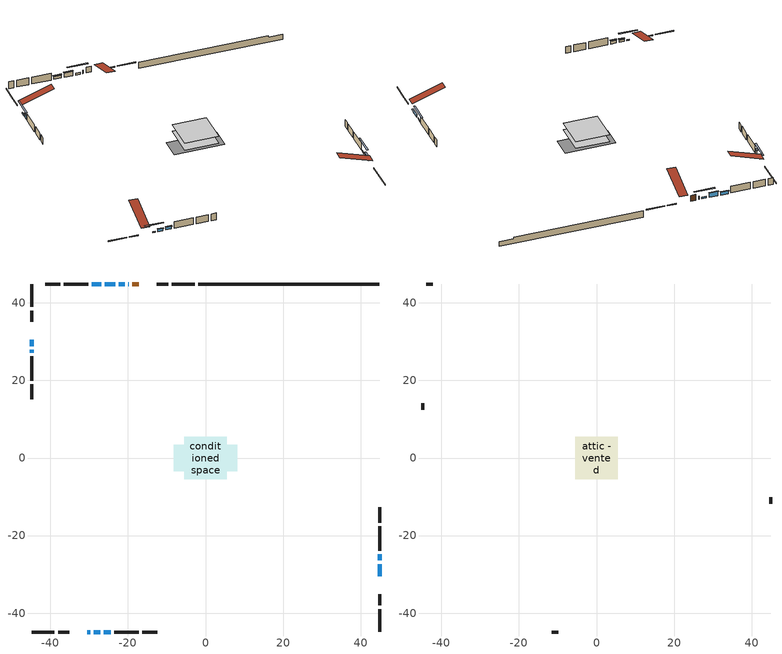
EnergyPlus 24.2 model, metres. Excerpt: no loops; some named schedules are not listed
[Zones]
conditioned space
 floor adiabatic (AdiabaticFloorConstruction): -5.48,-5.48 -5.48,5.48 5.48,5.48 5.48,-5.48 z0.55
 floor foundation (Slab1 construction): -8.2,-3.48 -8.2,3.48 8.2,3.48 8.2,-3.48 z-1.74
 wall outside (RimJoist1 construction): -2.81,44.85 -8.73,44.85 / -44.85,-44.85 -38.94,-44.85 / -44.85,44.85 -44.85,38.94 / 44.85,-44.85 44.85,-38.94 z0.55:0.85
 wall outside (RimJoist2 construction): -9.66,44.85 -12.5,44.85 / -38.01,-44.85 -35.16,-44.85 / -44.85,38.01 -44.85,35.16 / 44.85,-38.01 44.85,-35.16 z0.55:0.85
 wall outside (AdiabaticWallConstruction 1): -17.18,44.85 -18.91,44.85 z0.55:2.58
 wall outside (AdiabaticWallConstruction): -19.84,44.85 -19.91,44.85 z0.55:1.77; -20.84,44.85 -22.31,44.85 z0.55:1.16; -30.49,-44.85 -29.67,-44.85 / -44.85,30.49 -44.85,28.86 / 44.85,-26.41 44.85,-24.78 z0.55:0.96; 44.85,-30.49 44.85,-27.34 / -28.75,-44.85 -27.17,-44.85 z0.55:1.41; -23.24,44.85 -25.98,44.85 z0.55:2.07; -26.91,44.85 -29.3,44.85 / -26.24,-44.85 -24.46,-44.85 z0.55:1.57; -44.85,27.93 -44.85,27.12 z0.55:2.08
 wall outside (Wall1 construction): -30.23,44.85 -36.52,44.85 / -23.54,-44.85 -17.24,-44.85 / -44.85,26.19 -44.85,19.9 / 44.85,-23.85 44.85,-17.56 z0.55:2.99
 wall outside (Wall2 construction): -37.45,44.85 -41.33,44.85 / -16.31,-44.85 -12.43,-44.85 / -44.85,18.97 -44.85,15.09 / 44.85,-16.63 44.85,-12.75 z0.55:2.99
 wall foundation (FoundationWall1 construction): -1.89,44.85,-1.74 -1.89,44.85,0.55 40.18,44.85,0.55 40.18,44.85,0.01 44.85,44.85,0.01 44.85,44.85,-1.74
 window (WindowConstruction 6): -19.84,44.85 -19.91,44.85 z0.55:1.77
 window (WindowConstruction 8): -20.84,44.85 -22.31,44.85 z0.55:1.16
 window (WindowConstruction 9): -30.49,-44.85 -29.68,-44.85 z0.55:0.96
 window (WindowConstruction 10): -44.85,30.49 -44.85,28.86 z0.55:0.96
 window (WindowConstruction): 44.85,-30.49 44.85,-27.34 z0.55:1.41
 window (WindowConstruction 1): -23.24,44.85 -25.98,44.85 z0.55:2.07
 window (WindowConstruction 2): -26.91,44.85 -29.3,44.85 z0.55:1.56
 window (WindowConstruction 3): -28.75,-44.85 -27.17,-44.85 z0.55:1.41
 window (WindowConstruction 4): -26.24,-44.85 -24.47,-44.85 z0.55:1.56
 window (WindowConstruction 5): -44.85,27.93 -44.85,27.12 z0.55:2.07
 window (WindowConstruction 7): 44.85,-26.41 44.85,-24.78 z0.55:0.96
 door (Door): -17.18,44.85 -18.91,44.85 z0.55:2.58
 ceiling adiabatic (AdiabaticFloorConstruction): 5.48,-5.48 5.48,5.48 -5.48,5.48 -5.48,-5.48 z0.55
attic - vented
 floor to conditioned space (Floor1 construction Reversed): -5.48,-5.48 -5.48,5.48 5.48,5.48 5.48,-5.48 z2.99
 wall outside (Wall3 construction): -42.26,44.85 -43.92,44.85 / -11.5,-44.85 -9.84,-44.85 / -44.85,14.16 -44.85,12.5 / 44.85,-11.82 44.85,-10.16 z0.55:2.99
 roof outside (Roof1 construction): -16.25,44.85,2.99 -16.25,34.17,6.55 -13.43,34.17,6.55 -13.43,44.85,2.99; -31.42,-44.85,2.99 -31.42,-34.17,6.55 -34.23,-34.17,6.55 -34.23,-44.85,2.99; -44.85,31.42,2.99 -34.17,31.42,6.55 -34.17,34.23,6.55 -44.85,34.23,2.99; 44.85,-31.42,2.99 34.17,-31.42,6.55 34.17,-34.23,6.55 44.85,-34.23,2.99
shading: -24.95,44.85 -18.2,44.85 -18.2,45.26 -24.95,45.26 z3.8; -27.04,-44.85 -33.13,-44.85 -33.13,-45.26 -27.04,-45.26 z3.59; -44.85,26.22 -44.85,33.13 -45.26,33.13 -45.26,26.22 z3.59; 44.85,-27.14 44.85,-30.69 45.26,-30.69 45.26,-27.14 z1.61; -26.19,44.85 -23.04,44.85 -23.04,45.26 -26.19,45.26 z2.28; -29.5,44.85 -26.71,44.85 -26.71,45.26 -29.5,45.26 z1.77; -26.97,-44.85 -28.95,-44.85 -28.95,-45.26 -26.97,-45.26 z1.61; -24.26,-44.85 -26.44,-44.85 -26.44,-45.26 -24.26,-45.26 z1.77; -44.85,26.92 -44.85,28.13 -45.26,28.13 -45.26,26.92 z2.28; 44.85,-22.14 44.85,-29.05 45.26,-29.05 45.26,-22.14 z3.59
[Building]
Building 1: Terrain=Suburbs
[Site:Location]
Edmonton Intl AP_AB: Latitude {deg}=53.31; Longitude {deg}=-113.58; Time Zone {hr}=-7; Elevation {m}=723; Keep Site Location Information=Yes
[Site:GroundTemperature:Shallow]
-1.56185, -3.61833, -3.78302, -2.80711, 1.11059, 5.01004, 8.39065, 10.5322, 10.7141, 8.97234, 5.67794, 1.89811
[Site:WaterMainsTemperature]
Calculation Method=Schedule; Temperature Schedule=mains temperature schedule
[Material] Roughness=Rough; Thermal Absorptance=0.9
Name | Thickness {m} | Conductivity {W/m-K} | Density {kg/m3} | Specific Heat {J/kg-K} | Solar Absorptance | Visible Absorptance
asphalt or fiberglass shingles | 0.00635 | 0.162714 | 1121.4 | 1465.45 | 0.4 | 0.4
ceiling loosefill ins | 0.0846667 | 0.0480833 | 16.02 | 1046.75 | 0.7 | 0.7
ceiling stud and cavity | 0.1397 | 0.0796558 | 65.682 | 1177.47 | 0.7 | 0.7
concrete 4.0 in. | 0.1016 | 1.803125 | 2242.8 | 837.4 | 0.7 | 0.7
concrete 8.0 in. | 0.2032 | 1.803125 | 2242.8 | 837.4 | 0.7 | 0.7
door material | 0.04445 | 0.053851 | 512.64 | 1214.23 | 0.7 | 0.7
exterior vertical ins | 0.0480821 | 0.029427 | 32.04 | 1214.23 | 0.7 | 0.7
floor covering | 0.0127 | 0.0433444 | 54.468 | 1339.84 | 0.6 | 0.6
floor rigid ins; wall rigid ins | 0.512978 | 0.029427 | 32.04 | 1214.23 | 0.7 | 0.7
floor stud and cavity | 0.1397 | 1.75129 | 37.0049 | 1207.88 | 0.7 | 0.7
furniture material conditioned space 1 | 0.1524 | 0.115458 | 640.8 | 1214.23 | 0.6 | 0.6
gypsum board | 0.0127 | 0.160291 | 801 | 837.4 | 0.6 | 0.6
gypsum board 1 | 0.0127 | 0.160291 | 801 | 837.4 | 0.7 | 0.7
osb sheathing 0.5 in. | 0.0127 | 0.115458 | 512.64 | 1214.23 | 0.7 | 0.7
osb sheathing 0.75 in. | 0.01905 | 0.115458 | 512.64 | 1214.23 | 0.7 | 0.7
osb sheathing 2.0 in. | 0.0508 | 0.115458 | 512.64 | 1214.23 | 0.7 | 0.7
rim joist stud and cavity | 0.0508 | 0.0314757 | 125.044 | 1163.47 | 0.6 | 0.6
rim joist stud and cavity 1 | 0.0508 | 0.0285762 | 125.044 | 1163.47 | 0.6 | 0.6
wall stud and cavity | 0.1397 | 0.100811 | 139.0536 | 1170.24 | 0.7 | 0.7
wall stud and cavity 1 | 0.1397 | 0.0919333 | 139.0536 | 1170.24 | 0.7 | 0.7
wall stud and cavity 2 | 0.0889 | 6.1454 | 50.32683 | 1063.81 | 0.6 | 0.6
wall stud and cavity 3 | 0.0889 | 0.380278 | 52.3479 | 1209.89 | 0.7 | 0.7
wall stud and cavity 4 | 0.0889 | 0.391764 | 83.0341 | 1211.67 | 0.7 | 0.7
wood siding | 0.0254 | 0.102417 | 544.68 | 1172.36 | 0.4 | 0.4
wood siding 1 | 0.00254 | 0.102417 | 544.68 | 1172.36 | 0.4 | 0.4
wood siding 2; wood siding 3; wood siding 4 | 0.0254 | 0.102417 | 544.68 | 1172.36 | 0.7 | 0.7
[WindowMaterial:SimpleGlazingSystem]
Name | U-Factor {W/m2-K} | Solar Heat Gain Coefficient
WindowMaterial | 2.282556 | 0.55
WindowMaterial 1 | 2.36148 | 0.65
WindowMaterial 2 | 2.2042 | 0.58
WindowMaterial 3 | 2.231454 | 0.57
WindowMaterial 4 | 2.98606 | 0.55
WindowMaterial 5 | 2.7209 | 0.26
WindowMaterial 6 | 5.60191 | 0.47
WindowMaterial 7 | 2.46482 | 0.48
WindowMaterial 8 | 3.24554 | 0.43
[Construction]
AdiabaticFloorConstruction: floor stud and cavity, floor rigid ins, osb sheathing 0.75 in., floor covering
AdiabaticWallConstruction: wood siding 3, wall rigid ins, wall stud and cavity 3, gypsum board
AdiabaticWallConstruction 1: wood siding 4, wall rigid ins, wall stud and cavity 3, gypsum board
Door: door material
Floor1 construction Reversed: gypsum board, ceiling stud and cavity, ceiling loosefill ins
FoundationWall1 construction: concrete 8.0 in., gypsum board 1
furniture construction conditioned space 1: furniture material conditioned space 1
PartitionWallConstruction: gypsum board, wall stud and cavity 4, gypsum board
RimJoist1 construction: wood siding 2, osb sheathing 2.0 in., rim joist stud and cavity
RimJoist2 construction: wood siding 2, osb sheathing 2.0 in., rim joist stud and cavity 1
Roof1 construction: asphalt or fiberglass shingles
Slab1 construction: concrete 4.0 in.
Wall1 construction: wood siding, osb sheathing 0.5 in., wall stud and cavity, gypsum board
Wall2 construction: wood siding, osb sheathing 0.5 in., wall stud and cavity 1, gypsum board
Wall3 construction: wood siding 1, wall stud and cavity 2
WindowConstruction; WindowConstruction 3: WindowMaterial
WindowConstruction 1: WindowMaterial 1
WindowConstruction 10: WindowMaterial 8
WindowConstruction 2: WindowMaterial 2
WindowConstruction 4: WindowMaterial 3
WindowConstruction 5: WindowMaterial 4
WindowConstruction 6: WindowMaterial 5
WindowConstruction 7; WindowConstruction 9: WindowMaterial 6
WindowConstruction 8: WindowMaterial 7
[Zone] Multiplier=1; Part of Total Floor Area=Yes
Name | Volume {m3}
attic - vented | 69.4553
conditioned space | 580.4
[Space]
Name | Zone | Volume {m3}
attic - vented 1 | attic - vented | 69.4553
conditioned space 1 | conditioned space | 580.4
[ZoneInfiltration:EffectiveLeakageArea]
infil attic - vented 1: Zone or Space=attic - vented 1; Schedule=Always On Discrete; Effective Air Leakage Area {cm2}=4180.87; Stack Coefficient=0.000417085; Wind Coefficient=1.37985e-05
[ZoneMixing]
whole house fan mix: Zone or Space=attic - vented; Schedule=Always On Continuous; Design Flow Rate Calculation Method=Flow/Zone; Design Flow Rate {m3/s}=0; Source Zone or Space=conditioned space
[SurfaceProperty:ExposedFoundationPerimeter]
Slab1: Exposed Perimeter Calculation Method=TotalExposedPerimeter; Total Exposed Perimeter {m}=46.737
[InternalMass] Zone or ZoneList=conditioned space; Space or SpaceList=conditioned space 1
Name | Construction | Surface Area {m2}
furniture mass conditioned space 1 | furniture construction conditioned space 1 | 93.76
partition wall mass | PartitionWallConstruction | 234.4
[Lights]
interior lighting: Zone or ZoneList or Space or SpaceList=conditioned space 1; Schedule=interior lighting schedule; Design Level Calculation Method=LightingLevel; Lighting Level {W}=343.2; Return Air Fraction=0; Fraction Radiant=0.6; Fraction Visible=0.2; Fraction Replaceable=1
[People]
occupants: Zone or ZoneList or Space or SpaceList=conditioned space 1; Number of People Schedule=occupants schedule; Number of People Calculation Method=People; Number of People=3; Fraction Radiant=0.314171; Sensible Heat Fraction=0.56303; Activity Level Schedule=occupants activity schedule; Carbon Dioxide Generation Rate {m3/s-W}=0; Enable ASHRAE 55 Comfort Warnings=No; Mean Radiant Temperature Calculation Type=EnclosureAveraged
[ElectricEquipment] Zone or ZoneList or Space or SpaceList=conditioned space 1; Design Level Calculation Method=EquipmentLevel
Name | Schedule | Design Level {W} | Fraction Latent | Fraction Radiant | Fraction Lost
clothes dryer | clothes dryer schedule | 140.772 | 0.015 | 0.081 | 0.85
clothes washer | clothes washer schedule | 32.1985 | 0.03 | 0.162 | 0.7
cooking range | cooking range schedule | 215.147 | 0.08 | 0.432 | 0.2
dishwasher | dishwasher schedule | 66.8632 | 0.3 | 0.18 | 0.4
fridge | fridge schedule | 72.9452 | 0 | 0.6 | 0
mech vent bath fan 0 | mech vent bath fan 0 schedule | 50.2 | 0 | 0 | 1
mech vent bath fan 1 | mech vent bath fan 1 schedule | 50.2 | 0 | 0 | 1
mech vent house fan | mech vent house fan schedule | 0 | 0 | 0 | 1
mech vent house fan cfis | mech vent house fan cfis schedule | 0 | 0 | 0 | 0
mech vent range fan 0 | mech vent range fan 0 schedule | 57 | 0 | 0 | 1
misc plug loads | misc plug loads schedule | 494.7 | 0.045 | 0.513 | 0.1
whole house fan | Always On Discrete | 0 | 0 | 0 | 1
[OtherEquipment] Zone or ZoneList or Space or SpaceList=conditioned space 1; Design Level Calculation Method=EquipmentLevel
Name | Fuel Type | Schedule | Design Level {W} | Fraction Latent | Fraction Radiant | Fraction Lost
clothes dryer 1 | Electricity | clothes dryer schedule | 0 | 0.015 | 0.081 | 0.85
cooking range 1 | Electricity | cooking range schedule | 0 | 0.08 | 0.432 | 0.2
general water use latent | None | general water use schedule | 62.594 | 1 | 0 | 0
general water use sensible | None | general water use schedule | -61.6891 | 0 | 0.6 | 0
mech vent house fan latent load | None | Always On Discrete | 0 | 1 | 0 | 0
mech vent house fan sensible load | None | Always On Discrete | 0 | 0 | 0 | 0
water heater energy adjustment1 | NaturalGas | Always On Discrete | 0.01 | 0 | 0 | 1
[ZoneInfiltration:DesignFlowRate] Zone or ZoneList or Space or SpaceList=conditioned space 1; Schedule=Always On Discrete; Design Flow Rate Calculation Method=Flow/Zone; Design Flow Rate {m3/s}=0
infil flow; natural vent flow; whole house fan flow
[AvailabilityManager:Scheduled]
furnace airloop Availability Manager: Schedule=Always On Discrete
[Foundation:Kiva]
Foundation Kiva 1: Initial Indoor Air Temperature {C}=18; Wall Height Above Grade {m}=0.549981; Wall Depth Below Slab {m}=0.2032; Custom Block Material Name 1=exterior vertical ins; Custom Block Depth 1 {m}=2.28999; Custom Block X Position 1 {m}=0.2159; Custom Block Z Position 1 {m}=0
[Foundation:Kiva:Settings]
Soil Conductivity {W/m-K}=0.849921; Soil Density {kg/m3}=1842.3; Soil Specific Heat {J/kg-K}=418.7; Ground Solar Absorptivity=0.9; Ground Thermal Absorptivity=0.9; Ground Surface Roughness {m}=0.03; Far-Field Width {m}=40; Deep-Ground Boundary Condition=ZeroFlux; Deep-Ground Depth {m}=40; Minimum Cell Dimension {m}=0.2; Maximum Cell Growth Coefficient=3; Simulation Timestep=Timestep
[Exterior:Lights]
exterior lighting: Schedule=exterior lighting schedule; Design Level {W}=75.6
[EnergyManagementSystem:GlobalVariable]
furnace_airloop_Fan_RTF
infil_program_Qfan
infil_program_Qinf
natural_vent_program_Qnv
natural_vent_program_Qwhf
[EnergyManagementSystem:Sensor]
Name | Output:Variable or Output:Meter Index Key | Output:Variable or Output:Meter
airflow_gain | infil flow | Infiltration Sensible Heat Gain Energy
airflow_gain_1 | natural vent flow | Infiltration Sensible Heat Gain Energy
airflow_gain_2 | whole house fan flow | Infiltration Sensible Heat Gain Energy
airflow_loss | infil flow | Infiltration Sensible Heat Loss Energy
airflow_loss_1 | natural vent flow | Infiltration Sensible Heat Loss Energy
airflow_loss_2 | whole house fan flow | Infiltration Sensible Heat Loss Energy
clg_load_cond |  | Cooling:EnergyTransfer:Zone:CONDITIONED SPACE
clg_sp_s; clg_sp_s_1 | cooling setpoint | Schedule Value
clothes_dryer_exhaust_0_sch_s | clothes dryer exhaust 0 schedule | Schedule Value
cool_season | cooling season schedule | Schedule Value
htg_load_cond |  | Heating:EnergyTransfer:Zone:CONDITIONED SPACE
htg_sp_s; htg_sp_s_1 | heating setpoint | Schedule Value
ig_ee_conv | clothes dryer | Electric Equipment Convective Heating Energy
ig_ee_conv_2 | cooking range | Electric Equipment Convective Heating Energy
ig_ee_conv_4 | fridge | Electric Equipment Convective Heating Energy
ig_ee_conv_5 | misc plug loads | Electric Equipment Convective Heating Energy
ig_ee_conv_6 | whole house fan | Electric Equipment Convective Heating Energy
ig_ee_rad | clothes dryer | Electric Equipment Radiant Heating Energy
ig_ee_rad_2 | cooking range | Electric Equipment Radiant Heating Energy
ig_ee_rad_4 | fridge | Electric Equipment Radiant Heating Energy
ig_ee_rad_5 | misc plug loads | Electric Equipment Radiant Heating Energy
ig_ee_rad_6 | whole house fan | Electric Equipment Radiant Heating Energy
ig_lgt_conv | interior lighting | Lights Convective Heating Energy
ig_lgt_rad | interior lighting | Lights Radiant Heating Energy
ig_lgt_vis | interior lighting | Lights Visible Radiation Heating Energy
ig_oe_conv | clothes dryer 1 | Other Equipment Convective Heating Energy
ig_oe_conv_1 | cooking range 1 | Other Equipment Convective Heating Energy
ig_oe_conv_2 | general water use latent | Other Equipment Convective Heating Energy
ig_oe_conv_3 | general water use sensible | Other Equipment Convective Heating Energy
ig_oe_conv_4 | water heater energy adjustment1 | Other Equipment Convective Heating Energy
ig_oe_rad | clothes dryer 1 | Other Equipment Radiant Heating Energy
ig_oe_rad_1 | cooking range 1 | Other Equipment Radiant Heating Energy
ig_oe_rad_2 | general water use latent | Other Equipment Radiant Heating Energy
ig_oe_rad_3 | general water use sensible | Other Equipment Radiant Heating Energy
ig_oe_rad_4 | water heater energy adjustment1 | Other Equipment Radiant Heating Energy
ig_ppl_conv | occupants | People Convective Heating Energy
ig_ppl_rad | occupants | People Radiant Heating Energy
im_conv | furniture mass conditioned space 1 | Surface Inside Face Convection Heat Gain Energy
im_conv_1 | partition wall mass | Surface Inside Face Convection Heat Gain Energy
im_ig | furniture mass conditioned space 1 | Surface Inside Face Internal Gains Radiation Heat Gain Energy
im_ig_1 | partition wall mass | Surface Inside Face Internal Gains Radiation Heat Gain Energy
im_lgt | furniture mass conditioned space 1 | Surface Inside Face Lights Radiation Heat Gain Energy
im_lgt_1 | partition wall mass | Surface Inside Face Lights Radiation Heat Gain Energy
im_sol | furniture mass conditioned space 1 | Surface Inside Face Solar Radiation Heat Gain Energy
im_sol_1 | partition wall mass | Surface Inside Face Solar Radiation Heat Gain Energy
im_surf | furniture mass conditioned space 1 | Surface Inside Face Net Surface Thermal Radiation Heat Gain Energy
im_surf_1 | partition wall mass | Surface Inside Face Net Surface Thermal Radiation Heat Gain Energy
mech_vent_bath_fan_0_sch_s | mech vent bath fan 0 schedule | Schedule Value
mech_vent_bath_fan_1_sch_s | mech vent bath fan 1 schedule | Schedule Value
mech_vent_range_fan_0_sch_s | mech vent range fan 0 schedule | Schedule Value
mv_conv | mech vent bath fan 0 | Electric Equipment Convective Heating Energy
mv_conv_1 | mech vent bath fan 1 | Electric Equipment Convective Heating Energy
mv_conv_2 | mech vent house fan | Electric Equipment Convective Heating Energy
mv_conv_3 | mech vent house fan cfis | Electric Equipment Convective Heating Energy
mv_conv_4 | mech vent range fan 0 | Electric Equipment Convective Heating Energy
mv_conv_5 | mech vent house fan latent load | Other Equipment Convective Heating Energy
mv_conv_6 | mech vent house fan sensible load | Other Equipment Convective Heating Energy
mv_rad | mech vent bath fan 0 | Electric Equipment Radiant Heating Energy
mv_rad_1 | mech vent bath fan 1 | Electric Equipment Radiant Heating Energy
mv_rad_2 | mech vent house fan | Electric Equipment Radiant Heating Energy
mv_rad_3 | mech vent house fan cfis | Electric Equipment Radiant Heating Energy
mv_rad_4 | mech vent range fan 0 | Electric Equipment Radiant Heating Energy
mv_rad_5 | mech vent house fan latent load | Other Equipment Radiant Heating Energy
mv_rad_6 | mech vent house fan sensible load | Other Equipment Radiant Heating Energy
natural_vent_s | natural vent schedule | Schedule Value
out_pb_s |  | Site Outdoor Air Barometric Pressure
out_wt_s |  | Site Outdoor Air Humidity Ratio
site_vw_s |  | Site Wind Speed
ss_back_out | Window1 | Surface Window Shortwave from Zone Back Out Window Heat Transfer Rate
ss_back_out_1 | Window11 | Surface Window Shortwave from Zone Back Out Window Heat Transfer Rate
ss_back_out_10 | Window9 | Surface Window Shortwave from Zone Back Out Window Heat Transfer Rate
ss_back_out_2 | Window12 | Surface Window Shortwave from Zone Back Out Window Heat Transfer Rate
ss_back_out_3 | Window13 | Surface Window Shortwave from Zone Back Out Window Heat Transfer Rate
ss_back_out_4 | Window2 | Surface Window Shortwave from Zone Back Out Window Heat Transfer Rate
ss_back_out_5 | Window4 | Surface Window Shortwave from Zone Back Out Window Heat Transfer Rate
ss_back_out_6 | Window5 | Surface Window Shortwave from Zone Back Out Window Heat Transfer Rate
ss_back_out_7 | Window6 | Surface Window Shortwave from Zone Back Out Window Heat Transfer Rate
ss_back_out_8 | Window7 | Surface Window Shortwave from Zone Back Out Window Heat Transfer Rate
ss_back_out_9 | Window8 | Surface Window Shortwave from Zone Back Out Window Heat Transfer Rate
ss_conv | Door1 | Surface Inside Face Convection Heat Gain Energy
ss_conv_1 | Window1 | Surface Inside Face Convection Heat Gain Energy
ss_conv_10 | Window8 | Surface Inside Face Convection Heat Gain Energy
ss_conv_11 | Window9 | Surface Inside Face Convection Heat Gain Energy
ss_conv_2 | Window11 | Surface Inside Face Convection Heat Gain Energy
ss_conv_3 | Window12 | Surface Inside Face Convection Heat Gain Energy
ss_conv_4 | Window13 | Surface Inside Face Convection Heat Gain Energy
ss_conv_5 | Window2 | Surface Inside Face Convection Heat Gain Energy
ss_conv_6 | Window4 | Surface Inside Face Convection Heat Gain Energy
ss_conv_7 | Window5 | Surface Inside Face Convection Heat Gain Energy
ss_conv_8 | Window6 | Surface Inside Face Convection Heat Gain Energy
ss_conv_9 | Window7 | Surface Inside Face Convection Heat Gain Energy
ss_ig | Door1 | Surface Inside Face Internal Gains Radiation Heat Gain Energy
ss_ig_1 | Window1 | Surface Inside Face Internal Gains Radiation Heat Gain Energy
ss_ig_10 | Window8 | Surface Inside Face Internal Gains Radiation Heat Gain Energy
ss_ig_11 | Window9 | Surface Inside Face Internal Gains Radiation Heat Gain Energy
ss_ig_2 | Window11 | Surface Inside Face Internal Gains Radiation Heat Gain Energy
ss_ig_3 | Window12 | Surface Inside Face Internal Gains Radiation Heat Gain Energy
ss_ig_4 | Window13 | Surface Inside Face Internal Gains Radiation Heat Gain Energy
ss_ig_5 | Window2 | Surface Inside Face Internal Gains Radiation Heat Gain Energy
ss_ig_6 | Window4 | Surface Inside Face Internal Gains Radiation Heat Gain Energy
ss_ig_7 | Window5 | Surface Inside Face Internal Gains Radiation Heat Gain Energy
ss_ig_8 | Window6 | Surface Inside Face Internal Gains Radiation Heat Gain Energy
ss_ig_9 | Window7 | Surface Inside Face Internal Gains Radiation Heat Gain Energy
ss_lgt | Door1 | Surface Inside Face Lights Radiation Heat Gain Energy
ss_sol | Door1 | Surface Inside Face Solar Radiation Heat Gain Energy
ss_surf | Door1 | Surface Inside Face Net Surface Thermal Radiation Heat Gain Energy
ss_surf_1 | Window1 | Surface Inside Face Net Surface Thermal Radiation Heat Gain Energy
ss_surf_10 | Window8 | Surface Inside Face Net Surface Thermal Radiation Heat Gain Energy
ss_surf_11 | Window9 | Surface Inside Face Net Surface Thermal Radiation Heat Gain Energy
ss_surf_2 | Window11 | Surface Inside Face Net Surface Thermal Radiation Heat Gain Energy
ss_surf_3 | Window12 | Surface Inside Face Net Surface Thermal Radiation Heat Gain Energy
ss_surf_4 | Window13 | Surface Inside Face Net Surface Thermal Radiation Heat Gain Energy
ss_surf_5 | Window2 | Surface Inside Face Net Surface Thermal Radiation Heat Gain Energy
ss_surf_6 | Window4 | Surface Inside Face Net Surface Thermal Radiation Heat Gain Energy
ss_surf_7 | Window5 | Surface Inside Face Net Surface Thermal Radiation Heat Gain Energy
ss_surf_8 | Window6 | Surface Inside Face Net Surface Thermal Radiation Heat Gain Energy
ss_surf_9 | Window7 | Surface Inside Face Net Surface Thermal Radiation Heat Gain Energy
ss_trans_in | Window1 | Surface Window Transmitted Solar Radiation Rate
ss_trans_in_1 | Window11 | Surface Window Transmitted Solar Radiation Rate
ss_trans_in_10 | Window9 | Surface Window Transmitted Solar Radiation Rate
ss_trans_in_2 | Window12 | Surface Window Transmitted Solar Radiation Rate
ss_trans_in_3 | Window13 | Surface Window Transmitted Solar Radiation Rate
ss_trans_in_4 | Window2 | Surface Window Transmitted Solar Radiation Rate
ss_trans_in_5 | Window4 | Surface Window Transmitted Solar Radiation Rate
ss_trans_in_6 | Window5 | Surface Window Transmitted Solar Radiation Rate
ss_trans_in_7 | Window6 | Surface Window Transmitted Solar Radiation Rate
ss_trans_in_8 | Window7 | Surface Window Transmitted Solar Radiation Rate
ss_trans_in_9 | Window8 | Surface Window Transmitted Solar Radiation Rate
ss_trans_out | Window1 | Surface Inside Face Initial Transmitted Diffuse Transmitted Out Window Solar Radiation Rate
ss_trans_out_1 | Window11 | Surface Inside Face Initial Transmitted Diffuse Transmitted Out Window Solar Radiation Rate
ss_trans_out_10 | Window9 | Surface Inside Face Initial Transmitted Diffuse Transmitted Out Window Solar Radiation Rate
ss_trans_out_2 | Window12 | Surface Inside Face Initial Transmitted Diffuse Transmitted Out Window Solar Radiation Rate
ss_trans_out_3 | Window13 | Surface Inside Face Initial Transmitted Diffuse Transmitted Out Window Solar Radiation Rate
ss_trans_out_4 | Window2 | Surface Inside Face Initial Transmitted Diffuse Transmitted Out Window Solar Radiation Rate
ss_trans_out_5 | Window4 | Surface Inside Face Initial Transmitted Diffuse Transmitted Out Window Solar Radiation Rate
ss_trans_out_6 | Window5 | Surface Inside Face Initial Transmitted Diffuse Transmitted Out Window Solar Radiation Rate
ss_trans_out_7 | Window6 | Surface Inside Face Initial Transmitted Diffuse Transmitted Out Window Solar Radiation Rate
ss_trans_out_8 | Window7 | Surface Inside Face Initial Transmitted Diffuse Transmitted Out Window Solar Radiation Rate
ss_trans_out_9 | Window8 | Surface Inside Face Initial Transmitted Diffuse Transmitted Out Window Solar Radiation Rate
s_conv | Floor1 | Surface Inside Face Convection Heat Gain Energy
s_conv_1 | FoundationWall1 | Surface Inside Face Convection Heat Gain Energy
s_conv_10 | RimJoist2:270 | Surface Inside Face Convection Heat Gain Energy
s_conv_11 | RimJoist2:90 | Surface Inside Face Convection Heat Gain Energy
s_conv_12 | Slab1 | Surface Inside Face Convection Heat Gain Energy
s_conv_13 | Wall1:0 | Surface Inside Face Convection Heat Gain Energy
s_conv_14 | Wall1:180 | Surface Inside Face Convection Heat Gain Energy
s_conv_15 | Wall1:270 | Surface Inside Face Convection Heat Gain Energy
